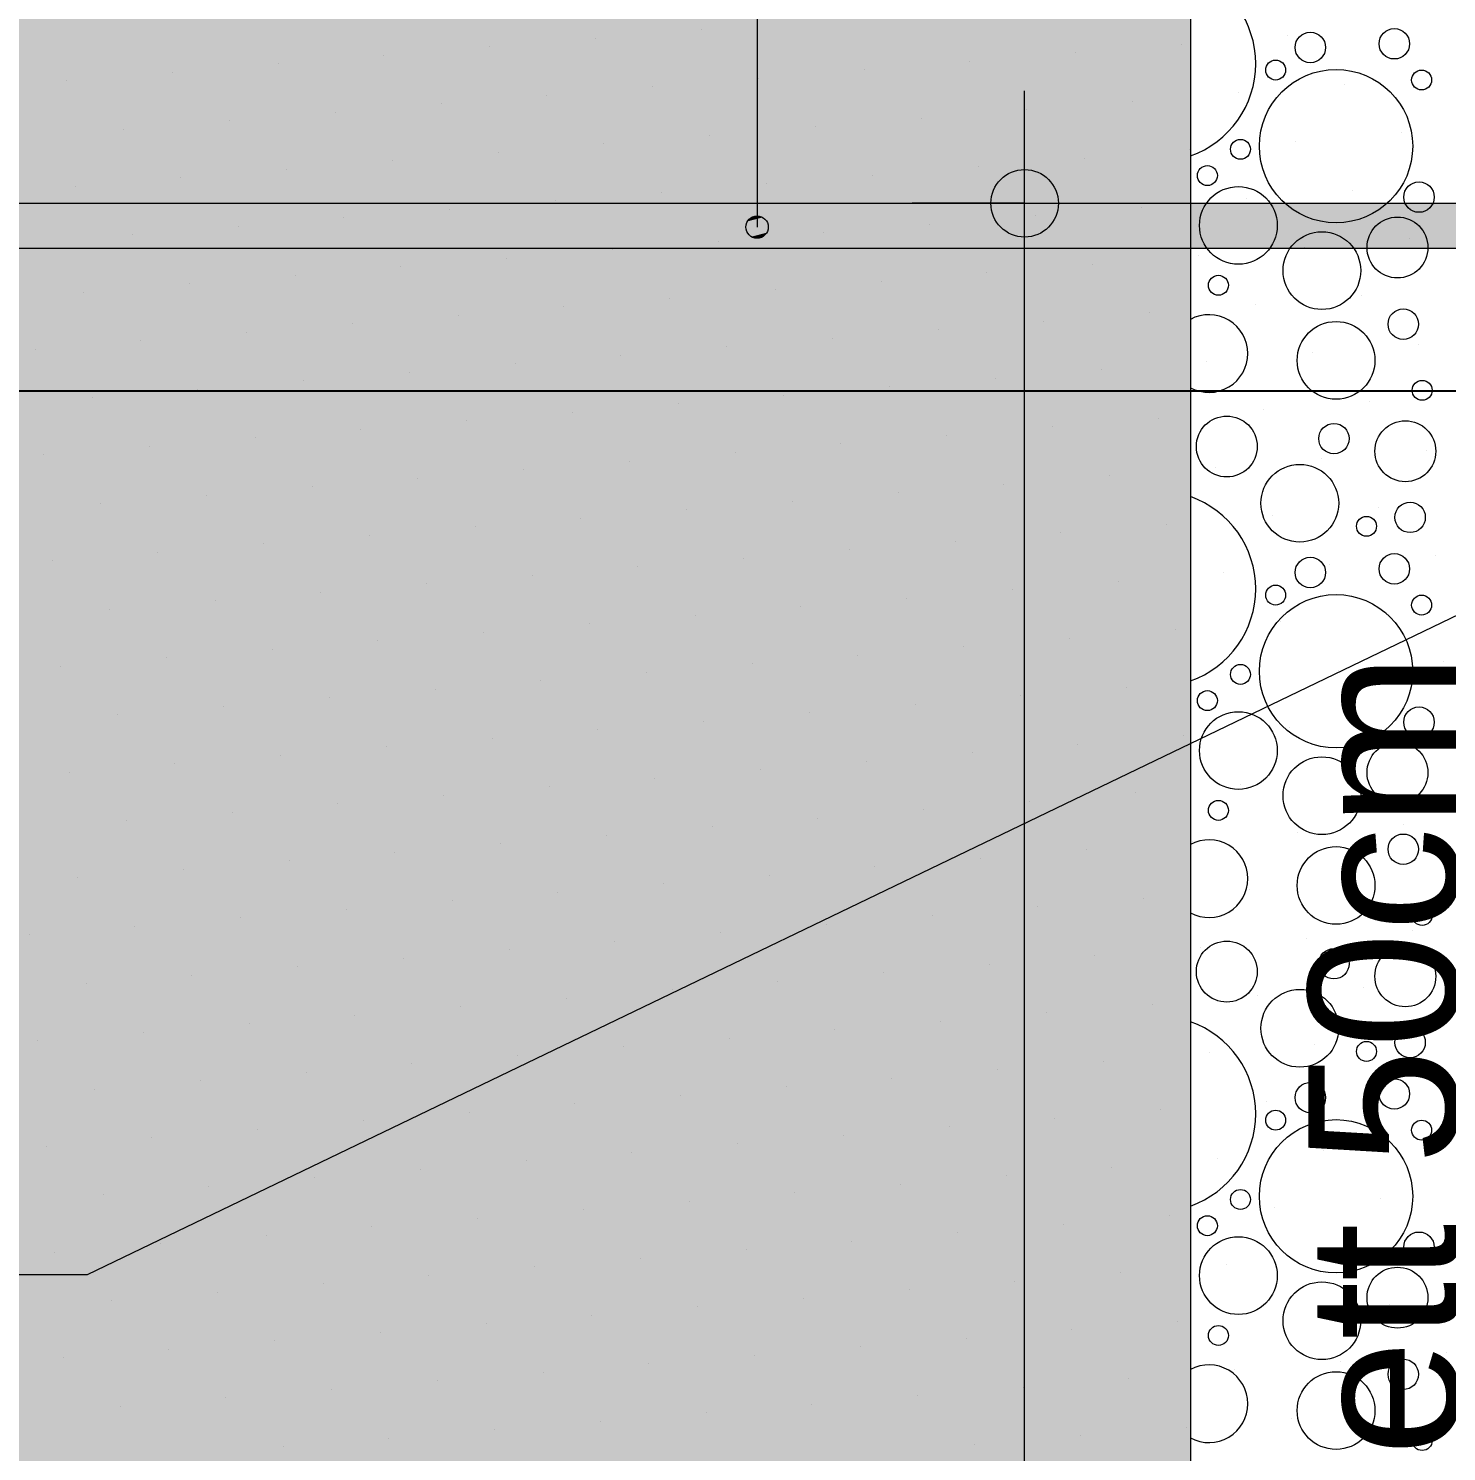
# Model space of a CAD drawing. Header units: metres. Extents: x 0.003 to 0.843, y 0.003 to 0.597.
# Drawn here: x 0.29191 to 0.31081, y 0.46636 to 0.48533 of the extents above; entities that cross this region are included whole.
import ezdxf

# ---------------------------------------------------------------- set-up
doc = ezdxf.new("R2010")
doc.units = ezdxf.units.M
for name, pattern in [('AUSGEZOGEN', [0]), ('LINIE_23', [0.0079, 0.004, -0.0013, 0, -0.0013, 0, -0.0013]), ('PUNKT2', [3.175, 0, -3.175]), ('STRICHLINIE', [19.049999999999997, 12.7, -6.35]), ('STRICHPUNKT', [25.4, 12.7, -6.35, 0, -6.35])]:
    doc.linetypes.add(name, pattern=pattern)
for name, color, linetype, lineweight in [('Aufschuettungen _ Daemme', 7, 'AUSGEZOGEN', 25), ('Bauachsen grob', 7, 'STRICHPUNKT', 13), ('Beton verdeckt vorne', 7, 'STRICHLINIE', 13), ('Daemmung', 7, 'AUSGEZOGEN', 18), ('Decke', 7, 'AUSGEZOGEN', 35), ('Schraffur', 7, 'AUSGEZOGEN', 13), ('Stilflaechen Bepflanzung', 96, 'AUSGEZOGEN', 25), ('Text Werkplan Ausfuehrung', 7, 'AUSGEZOGEN', 25), ('Werkplan- Ausfuehrungsmasse', 7, 'AUSGEZOGEN', 13)]:
    doc.layers.add(name, color=color, linetype=linetype, lineweight=lineweight)
doc.styles.add('ARIAL', font='ARIAL.TTF')

msp = doc.modelspace()

# ---------------------------------------------------------------- hatches: boundary and pattern name
at = {"layer": 'Schraffur', "linetype": 'AUSGEZOGEN', "lineweight": 13, "true_color": 0xebe1ff}
msp.add_hatch(color=7, dxfattribs=at).paths.add_polyline_path([(0.322359992861748, 0.4823973562696269), (0.322359992861748, 0.4829973562562158), (0.2405525927639469, 0.4829973562562158), (0.2405525927639469, 0.4823973562696269)])
msp.add_hatch(color=7, dxfattribs=at).paths.add_polyline_path([(0.322359992861748, 0.4823973562696269), (0.322359992861748, 0.4829973562562158), (0.2405525927639469, 0.4829973562562158), (0.2405525927639469, 0.4823973562696269)])
at = {"layer": 'Stilflaechen Bepflanzung', "linetype": 'AUSGEZOGEN', "lineweight": 13, "true_color": 0xf7faef}
msp.add_hatch(color=7, dxfattribs=at).paths.add_polyline_path([(0.2405525927639469, 0.4405973572039297), (0.30739999319613, 0.4405973572039297), (0.30739999319613, 0.4979573559218338), (0.6493199855536229, 0.4979573559218338), (0.6493199855536229, 0.4787973563500931), (0.689319984659553, 0.4787973563500931), (0.689319984659553, 0.494573322262538), (0.6499099855404343, 0.494573322262538), (0.6499099855404343, 0.529957355206578), (0.2405525927639469, 0.529957355206578)])
at = {"layer": 'Text Werkplan Ausfuehrung', "linetype": 'AUSGEZOGEN', "lineweight": 13, "true_color": 0xc8aaf3}
for points in [[(0.3015490391396677, 0.4828101208211002), (0.3016990381473417, 0.4828101208211002), (0.3016240381437794, 0.4828311208220977)], [(0.3017530381499065, 0.4827561208261648), (0.3014950391447322, 0.4827561208261648), (0.3014740391437348, 0.4826811218220532)], [(0.3017530381499065, 0.4827561208261648), (0.3014740391437348, 0.4826811218220532), (0.301774038150904, 0.4826811218220532)], [(0.301774038150904, 0.4826811218220532), (0.3014740391437348, 0.4826811218220532), (0.3014950391447322, 0.4826061218184908)], [(0.3016990381473417, 0.4828101208211002), (0.3015490391396677, 0.4828101208211002), (0.3014950391447322, 0.4827561208261648)], [(0.3016990381473417, 0.4828101208211002), (0.3014950391447322, 0.4827561208261648), (0.3017530381499065, 0.4827561208261648)], [(0.301774038150904, 0.4826811218220532), (0.3014950391447322, 0.4826061218184908), (0.3017530381499065, 0.4826061218184908)], [(0.3017530381499065, 0.4826061218184908), (0.3014950391447322, 0.4826061218184908), (0.3015490391396677, 0.482552121815926)], [(0.3017530381499065, 0.4826061218184908), (0.3015490391396677, 0.482552121815926), (0.3016990381473417, 0.482552121815926)], [(0.3016990381473417, 0.482552121815926), (0.3015490391396677, 0.482552121815926), (0.3016240381437794, 0.4825311218149286)]]:
    msp.add_hatch(color=191, dxfattribs=at).paths.add_polyline_path(points)

# ---------------------------------------------------------------- linework, layer by layer
at = {"layer": 'Aufschuettungen _ Daemme', "color": 9, "linetype": 'AUSGEZOGEN', "lineweight": 13}
msp.add_line((0.30739999319613, 0.4979573559218338), (0.30739999319613, 0.4405973572039297), dxfattribs=at)
at = {"layer": 'Aufschuettungen _ Daemme', "color": 254, "linetype": 'AUSGEZOGEN', "lineweight": 13}
for centre, radius in [((0.3101187515609512, 0.485124376110615), 0.0002029999954625964), ((0.3089987515859852, 0.4850753761117103), 0.0002029999954625964), ((0.3093417515783185, 0.4837593761411251), 0.00102199997715652), ((0.3085367515963117, 0.4847743761184381), 0.0001329999970272183), ((0.3104827515528151, 0.484641376121411), 0.0001329999970272183), ((0.3080677516067947, 0.4837173761420639), 0.0001329999970272183), ((0.3076267516166518, 0.4833673761498871), 0.0001329999970272183), ((0.3080397516074205, 0.482702376164751), 0.0005179999884217976), ((0.3104477515535976, 0.483080376156302), 0.0002029999954625964), ((0.3101607515600124, 0.4824083761713224), 0.0004059999909251927), ((0.309152751582543, 0.4821003761782067), 0.0005179999884217976), ((0.307773751613366, 0.4819043761825876), 0.0001329999970272183), ((0.3102377515582914, 0.4813863761941659), 0.0002029999954625964), ((0.3093417515783185, 0.4809033762049618), 0.0005179999884217976), ((0.3104897515526587, 0.48050437621388), 0.0001329999970272183), ((0.3078857516108627, 0.4797553762306215), 0.0004059999909251927), ((0.3093137515789444, 0.4798603762282745), 0.0002029999954625964), ((0.3102657515576656, 0.4796923762320297), 0.0004059999909251927), ((0.3088587515891144, 0.4789993762475194), 0.0005179999884217976), ((0.3103287515562573, 0.4788103762517439), 0.0002029999954625964), ((0.3097477515692436, 0.4786913762544037), 0.0001329999970272183), ((0.3089987515859852, 0.4780753762681724), 0.0002029999954625964), ((0.3101187515609512, 0.4781243762670772), 0.0002029999954625964), ((0.3085367515963117, 0.4777743762749003), 0.0001329999970272183), ((0.3093417515783185, 0.4767593762975874), 0.00102199997715652), ((0.3104827515528151, 0.4776413762778732), 0.0001329999970272183), ((0.3080677516067947, 0.4767173762985261), 0.0001329999970272183), ((0.3076267516166518, 0.4763673763063492), 0.0001329999970272183), ((0.3080397516074205, 0.4757023763212131), 0.0005179999884217976), ((0.3104477515535976, 0.4760803763127642), 0.0002029999954625964), ((0.3101607515600124, 0.4754083763277846), 0.0004059999909251927), ((0.309152751582543, 0.4751003763346689), 0.0005179999884217976), ((0.307773751613366, 0.4749043763390498), 0.0001329999970272183), ((0.3102377515582914, 0.474386376350628), 0.0002029999954625964), ((0.3093417515783185, 0.473903376361424), 0.0005179999884217976), ((0.3104897515526587, 0.4735043763703423), 0.0001329999970272183), ((0.3078857516108627, 0.4727553763870838), 0.0004059999909251927), ((0.3093137515789444, 0.4728603763847367), 0.0002029999954625964), ((0.3102657515576656, 0.4726923763884919), 0.0004059999909251927), ((0.3088587515891144, 0.4719993764039816), 0.0005179999884217976), ((0.3103287515562573, 0.4718103764082062), 0.0002029999954625964), ((0.3097477515692436, 0.4716913764108659), 0.0001329999970272183), ((0.3089987515859852, 0.4710753764246347), 0.0002029999954625964), ((0.3101187515609512, 0.4711243764235394), 0.0002029999954625964), ((0.3085367515963117, 0.4707743764313625), 0.0001329999970272183), ((0.3093417515783185, 0.4697593764540495), 0.00102199997715652), ((0.3104827515528151, 0.4706413764343354), 0.0001329999970272183), ((0.3080677516067947, 0.4697173764549883), 0.0001329999970272183), ((0.3076267516166518, 0.4693673764628115), 0.0001329999970272183), ((0.3080397516074205, 0.4687023764776753), 0.0005179999884217976), ((0.3104477515535976, 0.4690803764692264), 0.0002029999954625964), ((0.3101607515600124, 0.4684083764842468), 0.0004059999909251927), ((0.309152751582543, 0.4681003764911311), 0.0005179999884217976), ((0.307773751613366, 0.467904376495512), 0.0001329999970272183), ((0.3102377515582914, 0.4673863765070902), 0.0002029999954625964), ((0.3093417515783185, 0.466903376517886), 0.0005179999884217976), ((0.3104897515526587, 0.4665043765268044), 0.0001329999970272183)]:
    msp.add_circle(centre, radius, dxfattribs=at)
for centre, radius, start, end in [((0.3069687516313592, 0.4848583761165606), 0.001301999970898032, 0, 70.65747894640062), ((0.3069687516313592, 0.4848583761165606), 0.001301999970898032, 289.342521053601, 0), ((0.3076477516161823, 0.4809943762029277), 0.0005179999884217976, 0, 118.5743083517267), ((0.3076477516161823, 0.4809943762029277), 0.0005179999884217976, 241.4256916482762, 0), ((0.3069687516313592, 0.4778583762730229), 0.001301999970898032, 0, 70.65747894674588), ((0.3069687516313592, 0.4778583762730229), 0.001301999970898032, 289.3425210532556, 0), ((0.3076477516161823, 0.4739943763593899), 0.0005179999884217976, 0, 118.5743083517238), ((0.3076477516161823, 0.4739943763593899), 0.0005179999884217976, 241.4256916482762, 0), ((0.3069687516313592, 0.4708583764294849), 0.001301999970898032, 0, 70.65747894605522), ((0.3069687516313592, 0.4708583764294849), 0.001301999970898032, 289.3425210539448, 0), ((0.3076477516161823, 0.4669943765158521), 0.0005179999884217976, 0, 118.5743083500312), ((0.3076477516161823, 0.4669943765158521), 0.0005179999884217976, 241.4256916499629, 0)]:
    msp.add_arc(centre, radius, start, end, dxfattribs=at)
at = {"layer": 'Bauachsen grob', "color": 32, "linetype": 'LINIE_23', "lineweight": 25, "true_color": 0xc36e14}
msp.add_line((0.2293999949395656, 0.4804973563120951), (0.7313199837207803, 0.4804973563120951), dxfattribs=at)
at = {"layer": 'Beton verdeckt vorne', "color": 7, "linetype": 'STRICHLINIE', "lineweight": 13}
msp.add_line((0.2405525927639469, 0.4829973562562158), (0.322359992861748, 0.4829973562562158), dxfattribs=at)
msp.add_line((0.2405525927639469, 0.4829973562562158), (0.322359992861748, 0.4829973562562158), dxfattribs=at)
at = {"layer": 'Daemmung', "color": 131, "linetype": 'AUSGEZOGEN', "lineweight": 13, "true_color": 0x70ffff}
for p, q in [((0.3008794054840961, 0.485313286802437), (0.3008794054840961, 0.485313286802437)), ((0.2994699601816032, 0.4851998855242219), (0.2994699601816032, 0.4851998855242219)), ((0.3072786099844216, 0.4851188699031582), (0.3072786099844216, 0.4851188699031582)), ((0.3086880552869144, 0.4852322711813732), (0.3086880552869144, 0.4852322711813732)), ((0.2966510695766175, 0.484973082967792), (0.2966510695766175, 0.484973082967792)), ((0.2980605148791103, 0.4850864842460069), (0.2980605148791103, 0.4850864842460069)), ((0.3058691646819287, 0.4850054686249431), (0.3058691646819287, 0.4850054686249431)), ((0.2938321789716317, 0.4847462804113618), (0.2938321789716317, 0.4847462804113618)), ((0.2952416242741244, 0.4848596816895769), (0.2952416242741244, 0.4848596816895769)), ((0.3030502740769428, 0.4847786660685131), (0.3030502740769428, 0.4847786660685131)), ((0.3044597193794358, 0.4848920673467281), (0.3044597193794358, 0.4848920673467281)), ((0.2924227336691389, 0.484632879133147), (0.2924227336691389, 0.484632879133147)), ((0.3002313834719572, 0.4845518635120832), (0.3002313834719572, 0.4845518635120832)), ((0.30164082877445, 0.484665264790298), (0.30164082877445, 0.484665264790298)), ((0.3094494785772683, 0.4845842491692343), (0.3094494785772683, 0.4845842491692343)), ((0.2988219381694643, 0.4844384622338681), (0.2988219381694643, 0.4844384622338681)), ((0.3066305879722826, 0.4843574466128043), (0.3066305879722826, 0.4843574466128043)), ((0.3080400332747755, 0.4844708478910192), (0.3080400332747755, 0.4844708478910192)), ((0.2960030475644785, 0.484211659677438), (0.2960030475644785, 0.484211659677438)), ((0.2974124928669715, 0.484325060955653), (0.2974124928669715, 0.484325060955653)), ((0.3052211426697897, 0.4842440453345893), (0.3052211426697897, 0.4842440453345893)), ((0.2931841569594928, 0.483984857121008), (0.2931841569594928, 0.483984857121008)), ((0.2945936022619857, 0.484098258399223), (0.2945936022619857, 0.484098258399223)), ((0.302402252064804, 0.4840172427781593), (0.302402252064804, 0.4840172427781593)), ((0.3038116973672968, 0.4841306440563743), (0.3038116973672968, 0.4841306440563743)), ((0.3038116973672968, 0.4841306440563743), (0.3038116973672968, 0.4841306440563743)), ((0.2995833614598182, 0.4837904402217291), (0.2995833614598182, 0.4837904402217291)), ((0.300992806762311, 0.4839038414999442), (0.300992806762311, 0.4839038414999442)), ((0.3088014565651295, 0.4838228258788804), (0.3088014565651295, 0.4838228258788804)), ((0.3102109018676223, 0.4839362271570954), (0.3102109018676223, 0.4839362271570954)), ((0.2981739161573254, 0.483677038943514), (0.2981739161573254, 0.483677038943514)), ((0.3059825659601437, 0.4835960233224503), (0.3059825659601437, 0.4835960233224503)), ((0.3073920112626365, 0.4837094246006653), (0.3073920112626365, 0.4837094246006653)), ((0.2953550255523396, 0.4834502363870841), (0.2953550255523396, 0.4834502363870841)), ((0.2967644708548325, 0.4835636376652991), (0.2967644708548325, 0.4835636376652991)), ((0.2967644708548325, 0.4835636376652991), (0.2967644708548325, 0.4835636376652991)), ((0.3045731206576507, 0.4834826220442353), (0.3045731206576507, 0.4834826220442353)), ((0.2925361349473539, 0.4832234338306539), (0.2925361349473539, 0.4832234338306539)), ((0.2939455802498468, 0.483336835108869), (0.2939455802498468, 0.483336835108869)), ((0.3017542300526651, 0.4832558194878052), (0.3017542300526651, 0.4832558194878052)), ((0.3031636753551579, 0.4833692207660202), (0.3031636753551579, 0.4833692207660202)), ((0.2989353394476793, 0.4830290169313751), (0.2989353394476793, 0.4830290169313751)), ((0.3003447847501722, 0.4831424182095901), (0.3003447847501722, 0.4831424182095901)), ((0.3081534345529905, 0.4830614025885264), (0.3081534345529905, 0.4830614025885264)), ((0.3095628798554834, 0.4831748038667414), (0.3095628798554834, 0.4831748038667414)), ((0.2975258941451864, 0.4829156156531601), (0.2975258941451864, 0.4829156156531601)), ((0.3053345439480047, 0.4828346000320963), (0.3053345439480047, 0.4828346000320963)), ((0.3067439892504976, 0.4829480013103113), (0.3067439892504976, 0.4829480013103113)), ((0.2947070035402007, 0.4826888130967302), (0.2947070035402007, 0.4826888130967302)), ((0.2961164488426936, 0.482802214374945), (0.2961164488426936, 0.482802214374945)), ((0.3039250986455119, 0.4827211987538813), (0.3039250986455119, 0.4827211987538813)), ((0.2932975582377078, 0.4825754118185152), (0.2932975582377078, 0.4825754118185152)), ((0.3011062080405262, 0.4824943961974514), (0.3011062080405262, 0.4824943961974514)), ((0.3025156533430189, 0.4826077974756664), (0.3025156533430189, 0.4826077974756664)), ((0.3103243031458374, 0.4825267818546024), (0.3103243031458374, 0.4825267818546024)), ((0.2982873174355404, 0.4822675936410212), (0.2982873174355404, 0.4822675936410212)), ((0.2996967627380333, 0.4823809949192363), (0.2996967627380333, 0.4823809949192363)), ((0.3075054125408516, 0.4822999792981725), (0.3075054125408516, 0.4822999792981725)), ((0.3089148578433444, 0.4824133805763873), (0.3089148578433444, 0.4824133805763873)), ((0.2968778721330475, 0.4821541923628062), (0.2968778721330475, 0.4821541923628062)), ((0.3046865219358658, 0.4820731767417425), (0.3046865219358658, 0.4820731767417425)), ((0.3060959672383586, 0.4821865780199575), (0.3060959672383586, 0.4821865780199575)), ((0.2940589815280618, 0.4819273898063762), (0.2940589815280618, 0.4819273898063762)), ((0.2954684268305547, 0.4820407910845912), (0.2954684268305547, 0.4820407910845912)), ((0.303277076633373, 0.4819597754635274), (0.303277076633373, 0.4819597754635274)), ((0.2926495362255689, 0.4818139885281611), (0.2926495362255689, 0.4818139885281611)), ((0.3004581860283872, 0.4817329729070973), (0.3004581860283872, 0.4817329729070973)), ((0.3018676313308801, 0.4818463741853123), (0.3018676313308801, 0.4818463741853123)), ((0.3096762811336984, 0.4817653585642486), (0.3096762811336984, 0.4817653585642486)), ((0.2976392954234013, 0.4815061703506673), (0.2976392954234013, 0.4815061703506673)), ((0.2990487407258943, 0.4816195716288822), (0.2990487407258943, 0.4816195716288822)), ((0.3068573905287127, 0.4815385560078185), (0.3068573905287127, 0.4815385560078185)), ((0.3082668358312055, 0.4816519572860335), (0.3082668358312055, 0.4816519572860335)), ((0.2962298501209086, 0.4813927690724522), (0.2962298501209086, 0.4813927690724522)), ((0.3040384999237269, 0.4813117534513884), (0.3040384999237269, 0.4813117534513884)), ((0.3054479452262198, 0.4814251547296035), (0.3054479452262198, 0.4814251547296035)), ((0.2934109595159229, 0.4811659665160221), (0.2934109595159229, 0.4811659665160221)), ((0.2948204048184157, 0.4812793677942371), (0.2948204048184157, 0.4812793677942371)), ((0.3026290546212341, 0.4811983521731734), (0.3026290546212341, 0.4811983521731734)), ((0.2920015142134299, 0.481052565237807), (0.2920015142134299, 0.481052565237807)), ((0.2998101640162483, 0.4809715496167433), (0.2998101640162483, 0.4809715496167433)), ((0.3012196093187411, 0.4810849508949583), (0.3012196093187411, 0.4810849508949583)), ((0.3090282591215595, 0.4810039352738945), (0.3090282591215595, 0.4810039352738945)), ((0.3104377044240523, 0.4811173365521096), (0.3104377044240523, 0.4811173365521096)), ((0.2969912734112626, 0.4807447470603132), (0.2969912734112626, 0.4807447470603132)), ((0.2984007187137554, 0.4808581483385284), (0.2984007187137554, 0.4808581483385284)), ((0.3062093685165737, 0.4807771327174646), (0.3062093685165737, 0.4807771327174646)), ((0.3076188138190666, 0.4808905339956794), (0.3076188138190666, 0.4808905339956794)), ((0.2955818281087698, 0.4806313457820984), (0.2955818281087698, 0.4806313457820984)), ((0.303390477911588, 0.4805503301610346), (0.303390477911588, 0.4805503301610346)), ((0.3047999232140809, 0.4806637314392495), (0.3047999232140809, 0.4806637314392495)), ((0.3047999232140809, 0.4806637314392495), (0.3047999232140809, 0.4806637314392495)), ((0.2927629375037838, 0.4804045432256683), (0.2927629375037838, 0.4804045432256683)), ((0.2941723828062768, 0.4805179445038833), (0.2941723828062768, 0.4805179445038833)), ((0.3019810326090951, 0.4804369288828195), (0.3019810326090951, 0.4804369288828195)), ((0.2991621420041092, 0.4802101263263894), (0.2991621420041092, 0.4802101263263894)), ((0.3005715873066022, 0.4803235276046044), (0.3005715873066022, 0.4803235276046044)), ((0.3083802371094206, 0.4802425119835407), (0.3083802371094206, 0.4802425119835407)), ((0.3097896824119134, 0.4803559132617558), (0.3097896824119134, 0.4803559132617558)), ((0.2963432513991237, 0.4799833237699594), (0.2963432513991237, 0.4799833237699594)), ((0.2977526967016165, 0.4800967250481744), (0.2977526967016165, 0.4800967250481744)), ((0.2977526967016165, 0.4800967250481744), (0.2977526967016165, 0.4800967250481744)), ((0.3055613465044348, 0.4800157094271107), (0.3055613465044348, 0.4800157094271107)), ((0.3069707918069277, 0.4801291107053256), (0.3069707918069277, 0.4801291107053256)), ((0.2949338060966308, 0.4798699224917443), (0.2949338060966308, 0.4798699224917443)), ((0.304151901201942, 0.4799023081488956), (0.304151901201942, 0.4799023081488956)), ((0.292114915491645, 0.4796431199353142), (0.292114915491645, 0.4796431199353142)), ((0.2935243607941378, 0.4797565212135292), (0.2935243607941378, 0.4797565212135292)), ((0.3013330105969562, 0.4796755055924655), (0.3013330105969562, 0.4796755055924655)), ((0.302742455899449, 0.4797889068706805), (0.302742455899449, 0.4797889068706805)), ((0.3105511057022673, 0.4797078912496168), (0.3105511057022673, 0.4797078912496168)), ((0.2985141199919705, 0.4794487030360355), (0.2985141199919705, 0.4794487030360355)), ((0.2999235652944633, 0.4795621043142504), (0.2999235652944633, 0.4795621043142504)), ((0.3077322150972816, 0.4794810886931866), (0.3077322150972816, 0.4794810886931866)), ((0.3091416603997745, 0.4795944899714017), (0.3091416603997745, 0.4795944899714017)), ((0.2956952293869847, 0.4792219004796053), (0.2956952293869847, 0.4792219004796053)), ((0.2971046746894777, 0.4793353017578205), (0.2971046746894777, 0.4793353017578205)), ((0.3049133244922959, 0.4792542861367566), (0.3049133244922959, 0.4792542861367566)), ((0.3063227697947888, 0.4793676874149717), (0.3063227697947888, 0.4793676874149717)), ((0.2942857840844917, 0.4791084992013905), (0.2942857840844917, 0.4791084992013905)), ((0.303503879189803, 0.4791408848585416), (0.303503879189803, 0.4791408848585416)), ((0.2928763387819989, 0.4789950979231754), (0.2928763387819989, 0.4789950979231754)), ((0.3006849885848173, 0.4789140823021116), (0.3006849885848173, 0.4789140823021116)), ((0.3020944338873102, 0.4790274835803267), (0.3020944338873102, 0.4790274835803267)), ((0.3099030836901285, 0.4789464679592627), (0.3099030836901285, 0.4789464679592627)), ((0.2978660979798316, 0.4786872797456815), (0.2978660979798316, 0.4786872797456815)), ((0.2992755432823244, 0.4788006810238966), (0.2992755432823244, 0.4788006810238966)), ((0.3070841930851427, 0.4787196654028328), (0.3070841930851427, 0.4787196654028328)), ((0.3084936383876355, 0.4788330666810479), (0.3084936383876355, 0.4788330666810479)), ((0.2964566526773387, 0.4785738784674666), (0.2964566526773387, 0.4785738784674666)), ((0.3042653024801569, 0.4784928628464028), (0.3042653024801569, 0.4784928628464028)), ((0.3056747477826499, 0.4786062641246178), (0.3056747477826499, 0.4786062641246178)), ((0.2936377620723529, 0.4783470759110364), (0.2936377620723529, 0.4783470759110364)), ((0.2950472073748457, 0.4784604771892515), (0.2950472073748457, 0.4784604771892515)), ((0.3028558571776641, 0.4783794615681877), (0.3028558571776641, 0.4783794615681877)), ((0.3106645069804824, 0.478298445947124), (0.3106645069804824, 0.478298445947124)), ((0.2922283167698601, 0.4782336746328213), (0.2922283167698601, 0.4782336746328213)), ((0.3000369665726783, 0.4781526590117576), (0.3000369665726783, 0.4781526590117576)), ((0.3014464118751712, 0.4782660602899726), (0.3014464118751712, 0.4782660602899726)), ((0.3092550616779895, 0.4781850446689089), (0.3092550616779895, 0.4781850446689089)), ((0.2972180759676926, 0.4779258564553276), (0.2972180759676926, 0.4779258564553276)), ((0.2986275212701855, 0.4780392577335425), (0.2986275212701855, 0.4780392577335425)), ((0.3064361710730037, 0.4779582421124788), (0.3064361710730037, 0.4779582421124788)), ((0.3078456163754967, 0.4780716433906938), (0.3078456163754967, 0.4780716433906938)), ((0.2958086306651996, 0.4778124551771125), (0.2958086306651996, 0.4778124551771125)), ((0.3036172804680181, 0.4777314395560487), (0.3036172804680181, 0.4777314395560487)), ((0.3050267257705109, 0.4778448408342638), (0.3050267257705109, 0.4778448408342638)), ((0.292989740060214, 0.4775856526206824), (0.292989740060214, 0.4775856526206824)), ((0.2943991853627068, 0.4776990538988974), (0.2943991853627068, 0.4776990538988974)), ((0.3022078351655252, 0.4776180382778337), (0.3022078351655252, 0.4776180382778337)), ((0.3100164849683434, 0.4775370226567699), (0.3100164849683434, 0.4775370226567699)), ((0.2993889445605395, 0.4773912357214036), (0.2993889445605395, 0.4773912357214036)), ((0.3007983898630323, 0.4775046369996186), (0.3007983898630323, 0.4775046369996186)), ((0.3086070396658506, 0.4774236213785548), (0.3086070396658506, 0.4774236213785548)), ((0.2965700539555536, 0.4771644331649738), (0.2965700539555536, 0.4771644331649738)), ((0.2979794992580465, 0.4772778344431887), (0.2979794992580465, 0.4772778344431887)), ((0.3057881490608648, 0.4771968188221248), (0.3057881490608648, 0.4771968188221248)), ((0.3071975943633578, 0.4773102201003399), (0.3071975943633578, 0.4773102201003399)), ((0.2951606086530608, 0.4770510318867587), (0.2951606086530608, 0.4770510318867587)), ((0.3029692584558791, 0.4769700162656949), (0.3029692584558791, 0.4769700162656949)), ((0.304378703758372, 0.47708341754391), (0.304378703758372, 0.47708341754391)), ((0.304378703758372, 0.47708341754391), (0.304378703758372, 0.47708341754391)), ((0.292341718048075, 0.4768242293303285), (0.292341718048075, 0.4768242293303285)), ((0.2937511633505679, 0.4769376306085436), (0.2937511633505679, 0.4769376306085436)), ((0.3015598131533861, 0.4768566149874798), (0.3015598131533861, 0.4768566149874798)), ((0.3093684629562046, 0.4767755993664161), (0.3093684629562046, 0.4767755993664161)), ((0.3107779082586974, 0.4768890006446309), (0.3107779082586974, 0.4768890006446309)), ((0.2987409225484005, 0.4766298124310497), (0.2987409225484005, 0.4766298124310497)), ((0.3001503678508934, 0.4767432137092648), (0.3001503678508934, 0.4767432137092648)), ((0.3079590176537118, 0.476662198088201), (0.3079590176537118, 0.476662198088201)), ((0.2959220319434147, 0.4764030098746197), (0.2959220319434147, 0.4764030098746197)), ((0.2973314772459076, 0.4765164111528347), (0.2973314772459076, 0.4765164111528347)), ((0.2973314772459076, 0.4765164111528347), (0.2973314772459076, 0.4765164111528347)), ((0.305140127048726, 0.4764353955317709), (0.305140127048726, 0.4764353955317709)), ((0.3065495723512188, 0.476548796809986), (0.3065495723512188, 0.476548796809986)), ((0.2945125866409219, 0.4762896085964046), (0.2945125866409219, 0.4762896085964046)), ((0.3023212364437402, 0.4762085929753408), (0.3023212364437402, 0.4762085929753408)), ((0.3037306817462331, 0.4763219942535559), (0.3037306817462331, 0.4763219942535559)), ((0.293103141338429, 0.4761762073181895), (0.293103141338429, 0.4761762073181895)), ((0.3009117911412474, 0.4760951916971258), (0.3009117911412474, 0.4760951916971258)), ((0.3087204409440657, 0.476014176076062), (0.3087204409440657, 0.476014176076062)), ((0.3101298862465585, 0.476127577354277), (0.3101298862465585, 0.476127577354277)), ((0.2980929005362616, 0.4758683891406957), (0.2980929005362616, 0.4758683891406957)), ((0.2995023458387544, 0.4759817904189107), (0.2995023458387544, 0.4759817904189107)), ((0.3073109956415727, 0.475900774797847), (0.3073109956415727, 0.475900774797847)), ((0.2952740099312758, 0.4756415865842656), (0.2952740099312758, 0.4756415865842656)), ((0.2966834552337687, 0.4757549878624807), (0.2966834552337687, 0.4757549878624807)), ((0.304492105036587, 0.4756739722414169), (0.304492105036587, 0.4756739722414169)), ((0.3059015503390799, 0.475787373519632), (0.3059015503390799, 0.475787373519632)), ((0.2938645646287829, 0.4755281853060506), (0.2938645646287829, 0.4755281853060506)), ((0.3016732144316012, 0.4754471696849868), (0.3016732144316012, 0.4754471696849868)), ((0.303082659734094, 0.4755605709632018), (0.303082659734094, 0.4755605709632018)), ((0.2924551193262901, 0.4754147840278357), (0.2924551193262901, 0.4754147840278357)), ((0.3002637691291083, 0.4753337684067719), (0.3002637691291083, 0.4753337684067719)), ((0.3080724189319267, 0.4752527527857082), (0.3080724189319267, 0.4752527527857082)), ((0.3094818642344196, 0.475366154063923), (0.3094818642344196, 0.475366154063923)), ((0.2974448785241226, 0.4751069658503419), (0.2974448785241226, 0.4751069658503419)), ((0.2988543238266155, 0.4752203671285569), (0.2988543238266155, 0.4752203671285569)), ((0.3066629736294338, 0.475139351507493), (0.3066629736294338, 0.475139351507493)), ((0.2946259879191369, 0.4748801632939118), (0.2946259879191369, 0.4748801632939118)), ((0.2960354332216298, 0.4749935645721268), (0.2960354332216298, 0.4749935645721268)), ((0.3038440830244481, 0.4749125489510631), (0.3038440830244481, 0.4749125489510631)), ((0.305253528326941, 0.4750259502292781), (0.305253528326941, 0.4750259502292781)), ((0.293216542616644, 0.4747667620156967), (0.293216542616644, 0.4747667620156967)), ((0.3010251924194625, 0.474685746394633), (0.3010251924194625, 0.474685746394633)), ((0.3024346377219552, 0.474799147672848), (0.3024346377219552, 0.474799147672848)), ((0.3102432875247736, 0.4747181320517842), (0.3102432875247736, 0.4747181320517842)), ((0.2996157471169695, 0.4745723451164179), (0.2996157471169695, 0.4745723451164179)), ((0.3074243969197878, 0.4744913294953542), (0.3074243969197878, 0.4744913294953542)), ((0.3088338422222806, 0.4746047307735691), (0.3088338422222806, 0.4746047307735691)), ((0.2967968565119837, 0.4743455425599878), (0.2967968565119837, 0.4743455425599878)), ((0.2982063018144765, 0.4744589438382029), (0.2982063018144765, 0.4744589438382029)), ((0.3060149516172949, 0.4743779282171391), (0.3060149516172949, 0.4743779282171391)), ((0.293977965906998, 0.4741187400035577), (0.293977965906998, 0.4741187400035577)), ((0.2953874112094908, 0.4742321412817728), (0.2953874112094908, 0.4742321412817728)), ((0.3031960610123092, 0.474151125660709), (0.3031960610123092, 0.474151125660709)), ((0.304605506314802, 0.4742645269389241), (0.304605506314802, 0.4742645269389241)), ((0.2925685206045051, 0.4740053387253427), (0.2925685206045051, 0.4740053387253427)), ((0.3003771704073234, 0.4739243231042789), (0.3003771704073234, 0.4739243231042789)), ((0.3017866157098164, 0.4740377243824939), (0.3017866157098164, 0.4740377243824939)), ((0.3095952655126346, 0.4739567087614301), (0.3095952655126346, 0.4739567087614301)), ((0.2989677251048305, 0.473810921826064), (0.2989677251048305, 0.473810921826064)), ((0.3067763749076489, 0.4737299062050003), (0.3067763749076489, 0.4737299062050003)), ((0.3081858202101417, 0.4738433074832152), (0.3081858202101417, 0.4738433074832152)), ((0.2961488344998447, 0.473584119269634), (0.2961488344998447, 0.473584119269634)), ((0.2975582798023377, 0.4736975205478489), (0.2975582798023377, 0.4736975205478489)), ((0.305366929605156, 0.4736165049267851), (0.305366929605156, 0.4736165049267851)), ((0.305366929605156, 0.4736165049267851), (0.305366929605156, 0.4736165049267851)), ((0.2933299438948591, 0.4733573167132039), (0.2933299438948591, 0.4733573167132039)), ((0.2947393891973519, 0.473470717991419), (0.2947393891973519, 0.473470717991419)), ((0.3025480390001703, 0.4733897023703552), (0.3025480390001703, 0.4733897023703552)), ((0.3039574843026631, 0.4735031036485702), (0.3039574843026631, 0.4735031036485702)), ((0.2919204985923662, 0.4732439154349888), (0.2919204985923662, 0.4732439154349888)), ((0.2997291483951844, 0.4731628998139251), (0.2997291483951844, 0.4731628998139251)), ((0.3011385936976774, 0.4732763010921401), (0.3011385936976774, 0.4732763010921401)), ((0.3089472435004957, 0.4731952854710763), (0.3089472435004957, 0.4731952854710763)), ((0.3103566888029885, 0.4733086867492914), (0.3103566888029885, 0.4733086867492914)), ((0.2983197030926916, 0.4730494985357101), (0.2983197030926916, 0.4730494985357101)), ((0.2983197030926916, 0.4730494985357101), (0.2983197030926916, 0.4730494985357101)), ((0.3061283528955099, 0.4729684829146463), (0.3061283528955099, 0.4729684829146463)), ((0.3075377981980029, 0.4730818841928612), (0.3075377981980029, 0.4730818841928612)), ((0.2955008124877059, 0.4728226959792799), (0.2955008124877059, 0.4728226959792799)), ((0.2969102577901987, 0.472936097257495), (0.2969102577901987, 0.472936097257495)), ((0.3047189075930171, 0.4728550816364313), (0.3047189075930171, 0.4728550816364313)), ((0.2926819218827201, 0.4725958934228499), (0.2926819218827201, 0.4725958934228499)), ((0.294091367185213, 0.4727092947010649), (0.294091367185213, 0.4727092947010649)), ((0.3019000169880313, 0.4726282790800011), (0.3019000169880313, 0.4726282790800011)), ((0.3033094622905242, 0.4727416803582162), (0.3033094622905242, 0.4727416803582162)), ((0.2990811263830456, 0.4724014765235711), (0.2990811263830456, 0.4724014765235711)), ((0.3004905716855384, 0.472514877801786), (0.3004905716855384, 0.472514877801786)), ((0.3082992214883568, 0.4724338621807224), (0.3082992214883568, 0.4724338621807224)), ((0.3097086667908496, 0.4725472634589373), (0.3097086667908496, 0.4725472634589373)), ((0.2976716810805528, 0.472288075245356), (0.2976716810805528, 0.472288075245356)), ((0.305480330883371, 0.4722070596242923), (0.305480330883371, 0.4722070596242923)), ((0.3068897761858639, 0.4723204609025073), (0.3068897761858639, 0.4723204609025073)), ((0.294852790475567, 0.4720612726889261), (0.294852790475567, 0.4720612726889261)), ((0.2962622357780598, 0.472174673967141), (0.2962622357780598, 0.472174673967141)), ((0.3040708855808781, 0.4720936583460772), (0.3040708855808781, 0.4720936583460772)), ((0.2920338998705812, 0.471834470132496), (0.2920338998705812, 0.471834470132496)), ((0.2934433451730741, 0.4719478714107108), (0.2934433451730741, 0.4719478714107108)), ((0.3012519949758923, 0.471866855789647), (0.3012519949758923, 0.471866855789647)), ((0.3026614402783853, 0.4719802570678621), (0.3026614402783853, 0.4719802570678621)), ((0.3104700900812036, 0.4718992414467983), (0.3104700900812036, 0.4718992414467983)), ((0.2984331043709067, 0.4716400532332173), (0.2984331043709067, 0.4716400532332173)), ((0.2998425496733995, 0.4717534545114322), (0.2998425496733995, 0.4717534545114322)), ((0.3076511994762179, 0.4716724388903684), (0.3076511994762179, 0.4716724388903684)), ((0.3090606447787108, 0.4717858401685834), (0.3090606447787108, 0.4717858401685834)), ((0.2970236590684137, 0.4715266519550022), (0.2970236590684137, 0.4715266519550022)), ((0.304832308871232, 0.4714456363339384), (0.304832308871232, 0.4714456363339384)), ((0.306241754173725, 0.4715590376121532), (0.306241754173725, 0.4715590376121532)), ((0.294204768463428, 0.4712998493985721), (0.294204768463428, 0.4712998493985721)), ((0.2956142137659209, 0.4714132506767871), (0.2956142137659209, 0.4714132506767871)), ((0.3034228635687392, 0.4713322350557234), (0.3034228635687392, 0.4713322350557234)), ((0.2927953231609352, 0.471186448120357), (0.2927953231609352, 0.471186448120357)), ((0.3006039729637535, 0.4711054324992932), (0.3006039729637535, 0.4711054324992932)), ((0.3020134182662463, 0.4712188337775083), (0.3020134182662463, 0.4712188337775083)), ((0.3098220680690647, 0.4711378181564445), (0.3098220680690647, 0.4711378181564445)), ((0.2977850823587677, 0.4708786299428632), (0.2977850823587677, 0.4708786299428632)), ((0.2991945276612606, 0.4709920312210783), (0.2991945276612606, 0.4709920312210783)), ((0.3070031774640788, 0.4709110156000145), (0.3070031774640788, 0.4709110156000145)), ((0.3084126227665719, 0.4710244168782294), (0.3084126227665719, 0.4710244168782294)), ((0.2963756370562748, 0.4707652286646481), (0.2963756370562748, 0.4707652286646481)), ((0.3041842868590932, 0.4706842130435844), (0.3041842868590932, 0.4706842130435844)), ((0.305593732161586, 0.4707976143217995), (0.305593732161586, 0.4707976143217995)), ((0.2935567464512891, 0.470538426108218), (0.2935567464512891, 0.470538426108218)), ((0.294966191753782, 0.4706518273864331), (0.294966191753782, 0.4706518273864331)), ((0.3027748415566003, 0.4705708117653693), (0.3027748415566003, 0.4705708117653693)), ((0.2921473011487963, 0.470425024830003), (0.2921473011487963, 0.470425024830003)), ((0.2999559509516146, 0.4703440092089393), (0.2999559509516146, 0.4703440092089393)), ((0.3013653962541074, 0.4704574104871542), (0.3013653962541074, 0.4704574104871542)), ((0.3091740460569258, 0.4703763948660906), (0.3091740460569258, 0.4703763948660906)), ((0.3105834913594187, 0.4704897961443055), (0.3105834913594187, 0.4704897961443055)), ((0.2971370603466288, 0.4701172066525092), (0.2971370603466288, 0.4701172066525092)), ((0.2985465056491216, 0.4702306079307242), (0.2985465056491216, 0.4702306079307242)), ((0.3063551554519399, 0.4701495923096604), (0.3063551554519399, 0.4701495923096604)), ((0.3077646007544329, 0.4702629935878755), (0.3077646007544329, 0.4702629935878755)), ((0.2957276150441359, 0.4700038053742943), (0.2957276150441359, 0.4700038053742943)), ((0.3049457101494471, 0.4700361910314453), (0.3049457101494471, 0.4700361910314453)), ((0.3049457101494471, 0.4700361910314453), (0.3049457101494471, 0.4700361910314453)), ((0.2929087244391502, 0.4697770028178642), (0.2929087244391502, 0.4697770028178642)), ((0.294318169741643, 0.4698904040960792), (0.294318169741643, 0.4698904040960792)), ((0.3021268195444614, 0.4698093884750155), (0.3021268195444614, 0.4698093884750155)), ((0.3035362648469543, 0.4699227897532303), (0.3035362648469543, 0.4699227897532303)), ((0.2993079289394756, 0.4695825859185854), (0.2993079289394756, 0.4695825859185854)), ((0.3007173742419685, 0.4696959871968004), (0.3007173742419685, 0.4696959871968004)), ((0.3085260240447869, 0.4696149715757366), (0.3085260240447869, 0.4696149715757366)), ((0.3099354693472798, 0.4697283728539517), (0.3099354693472798, 0.4697283728539517)), ((0.2964890383344899, 0.4693557833621553), (0.2964890383344899, 0.4693557833621553)), ((0.2978984836369827, 0.4694691846403704), (0.2978984836369827, 0.4694691846403704)), ((0.2978984836369827, 0.4694691846403704), (0.2978984836369827, 0.4694691846403704)), ((0.305707133439801, 0.4693881690193066), (0.305707133439801, 0.4693881690193066)), ((0.3071165787422939, 0.4695015702975217), (0.3071165787422939, 0.4695015702975217)), ((0.295079593031997, 0.4692423820839403), (0.295079593031997, 0.4692423820839403)), ((0.3042976881373082, 0.4692747677410916), (0.3042976881373082, 0.4692747677410916)), ((0.2922607024270112, 0.4690155795275102), (0.2922607024270112, 0.4690155795275102)), ((0.2936701477295042, 0.4691289808057252), (0.2936701477295042, 0.4691289808057252)), ((0.3014787975323225, 0.4690479651846614), (0.3014787975323225, 0.4690479651846614)), ((0.3028882428348153, 0.4691613664628765), (0.3028882428348153, 0.4691613664628765)), ((0.3106968926376337, 0.4690803508418127), (0.3106968926376337, 0.4690803508418127)), ((0.2986599069273367, 0.4688211626282314), (0.2986599069273367, 0.4688211626282314)), ((0.3000693522298295, 0.4689345639064464), (0.3000693522298295, 0.4689345639064464)), ((0.3078780020326478, 0.4688535482853827), (0.3078780020326478, 0.4688535482853827)), ((0.3092874473351408, 0.4689669495635976), (0.3092874473351408, 0.4689669495635976)), ((0.2972504616248439, 0.4687077613500163), (0.2972504616248439, 0.4687077613500163)), ((0.3050591114276622, 0.4686267457289525), (0.3050591114276622, 0.4686267457289525)), ((0.306468556730155, 0.4687401470071676), (0.306468556730155, 0.4687401470071676)), ((0.2944315710198581, 0.4684809587935862), (0.2944315710198581, 0.4684809587935862)), ((0.2958410163223509, 0.4685943600718013), (0.2958410163223509, 0.4685943600718013)), ((0.3036496661251692, 0.4685133444507374), (0.3036496661251692, 0.4685133444507374)), ((0.2930221257173653, 0.4683675575153713), (0.2930221257173653, 0.4683675575153713)), ((0.3008307755201836, 0.4682865418943076), (0.3008307755201836, 0.4682865418943076)), ((0.3022402208226764, 0.4683999431725224), (0.3022402208226764, 0.4683999431725224)), ((0.3100488706254947, 0.4683189275514588), (0.3100488706254947, 0.4683189275514588)), ((0.2980118849151978, 0.4680597393378775), (0.2980118849151978, 0.4680597393378775)), ((0.2994213302176906, 0.4681731406160924), (0.2994213302176906, 0.4681731406160924)), ((0.3072299800205089, 0.4680921249950286), (0.3072299800205089, 0.4680921249950286)), ((0.3086394253230019, 0.4682055262732437), (0.3086394253230019, 0.4682055262732437)), ((0.2966024396127049, 0.4679463380596625), (0.2966024396127049, 0.4679463380596625)), ((0.3044110894155232, 0.4678653224385985), (0.3044110894155232, 0.4678653224385985)), ((0.3058205347180161, 0.4679787237168138), (0.3058205347180161, 0.4679787237168138)), ((0.2937835490077191, 0.4677195355032324), (0.2937835490077191, 0.4677195355032324)), ((0.2951929943102121, 0.4678329367814474), (0.2951929943102121, 0.4678329367814474)), ((0.3030016441130304, 0.4677519211603837), (0.3030016441130304, 0.4677519211603837)), ((0.3108102939158487, 0.4676709055393198), (0.3108102939158487, 0.4676709055393198)), ((0.2923741037052262, 0.4676061342250173), (0.2923741037052262, 0.4676061342250173)), ((0.3001827535080446, 0.4675251186039536), (0.3001827535080446, 0.4675251186039536)), ((0.3015921988105374, 0.4676385198821686), (0.3015921988105374, 0.4676385198821686)), ((0.3094008486133558, 0.4675575042611048), (0.3094008486133558, 0.4675575042611048)), ((0.2973638629030589, 0.4672983160475235), (0.2973638629030589, 0.4672983160475235)), ((0.2987733082055518, 0.4674117173257386), (0.2987733082055518, 0.4674117173257386)), ((0.3065819580083701, 0.4673307017046748), (0.3065819580083701, 0.4673307017046748)), ((0.3079914033108629, 0.4674441029828899), (0.3079914033108629, 0.4674441029828899)), ((0.295954417600566, 0.4671849147693085), (0.295954417600566, 0.4671849147693085)), ((0.3037630674033843, 0.4671038991482446), (0.3037630674033843, 0.4671038991482446)), ((0.3051725127058771, 0.4672173004264597), (0.3051725127058771, 0.4672173004264597)), ((0.2931355269955802, 0.4669581122128784), (0.2931355269955802, 0.4669581122128784)), ((0.2945449722980732, 0.4670715134910934), (0.2945449722980732, 0.4670715134910934)), ((0.3023536221008915, 0.4669904978700296), (0.3023536221008915, 0.4669904978700296)), ((0.3101622719037098, 0.4669094822489658), (0.3101622719037098, 0.4669094822489658)), ((0.2995347314959057, 0.4667636953135996), (0.2995347314959057, 0.4667636953135996)), ((0.3009441767983985, 0.4668770965918146), (0.3009441767983985, 0.4668770965918146)), ((0.3087528266012168, 0.4667960809707509), (0.3087528266012168, 0.4667960809707509)), ((0.29671584089092, 0.4665368927571694), (0.29671584089092, 0.4665368927571694)), ((0.2981252861934128, 0.4666502940353845), (0.2981252861934128, 0.4666502940353845)), ((0.3059339359962311, 0.4665692784143207), (0.3059339359962311, 0.4665692784143207)), ((0.3059339359962311, 0.4665692784143207), (0.3059339359962311, 0.4665692784143207)), ((0.307343381298724, 0.4666826796925358), (0.307343381298724, 0.4666826796925358)), ((0.295306395588427, 0.4664234914789543), (0.295306395588427, 0.4664234914789543)), ((0.3045244906937383, 0.4664558771361056), (0.3045244906937383, 0.4664558771361056))]:
    msp.add_line(p, q, dxfattribs=at)
at = {"layer": 'Decke', "color": 203, "linetype": 'PUNKT2', "lineweight": 13, "true_color": 0xaa6ed8}
msp.add_line((0.2405525927639469, 0.4823973562696269), (0.322359992861748, 0.4823973562696269), dxfattribs=at)
msp.add_line((0.2405525927639469, 0.4823973562696269), (0.322359992861748, 0.4823973562696269), dxfattribs=at)
at = {"layer": 'Text Werkplan Ausfuehrung', "color": 191, "linetype": 'AUSGEZOGEN', "lineweight": 13, "true_color": 0xc8aaf3}
for p, q in [((0.3016240381437794, 0.5026240224841926), (0.3016240381437794, 0.4826811218220531)), ((0.3016240381437794, 0.4828311208220977), (0.3016240381437794, 0.4828311208220977)), ((0.3014740391437348, 0.4826811218220532), (0.3014740391437348, 0.4826811218220532)), ((0.301774038150904, 0.4826811218220532), (0.301774038150904, 0.4826811218220532)), ((0.3016240381437794, 0.4825311218149286), (0.3016240381437794, 0.4825311218149286))]:
    msp.add_line(p, q, dxfattribs=at)
at = {"layer": 'Text Werkplan Ausfuehrung', "color": 7, "linetype": 'AUSGEZOGEN', "lineweight": 13}
for p, q in [((0.2926993700474707, 0.4687173567311652), (0.322359992861748, 0.4829973562562158)), ((0.2926993700474707, 0.4687173567311652), (0.322359992861748, 0.4829973562562158)), ((0.27203270384274, 0.4687173567311652), (0.2926993700474707, 0.4687173567311652)), ((0.27203270384274, 0.4687173567311652), (0.2926993700474707, 0.4687173567311652))]:
    msp.add_line(p, q, dxfattribs=at)
at = {"layer": 'Text Werkplan Ausfuehrung', "color": 191, "linetype": 'AUSGEZOGEN', "lineweight": 13, "true_color": 0xc8aaf3}
msp.add_circle((0.3016240381437794, 0.4826811218220532), 0.0001500000071246177, dxfattribs=at)
at = {"layer": 'Werkplan- Ausfuehrungsmasse', "color": 7, "linetype": 'AUSGEZOGEN', "lineweight": 13}
for p, q in [((0.305190480415702, 0.4829973562562158), (0.305190480415702, 0.4844973562692544)), ((0.2893999935984614, 0.4829973562562158), (0.3093999931514265, 0.4829973562562158)), ((0.305190480415702, 0.4829973562562158), (0.3036904804026634, 0.4829973562562158)), ((0.305190480415702, 0.4829973562562158), (0.3066904774075002, 0.4829973562562158)), ((0.305190480415702, 0.4395973572262815), (0.305190480415702, 0.4829973562562158))]:
    msp.add_line(p, q, dxfattribs=at)
msp.add_circle((0.305190480415702, 0.4829973562562158), 0.0004500000039115547, dxfattribs=at)

# ---------------------------------------------------------------- texts
at = {"layer": 'Text Werkplan Ausfuehrung', "color": 7, "linetype": 'AUSGEZOGEN', "lineweight": 25, "insert": (0.3109999931156638, 0.4572873562325648), "char_height": 0.002, "width": 0.001, "attachment_point": 7, "rotation": 90.00000250447816, "style": 'ARIAL'}
msp.add_mtext('Geröllbett\\~50cm', dxfattribs=at)

doc.saveas('drawing.dxf')
